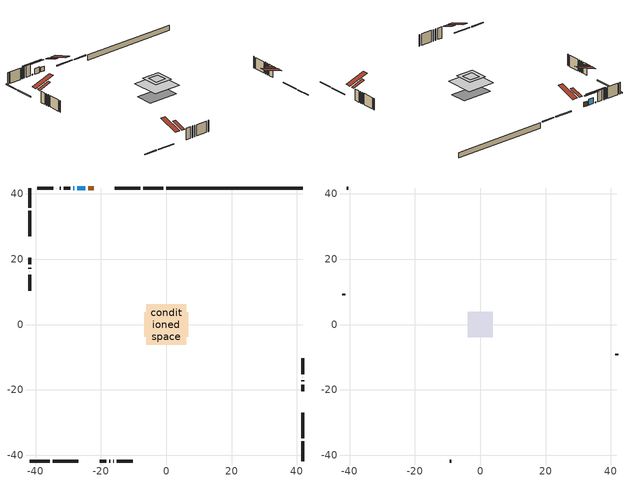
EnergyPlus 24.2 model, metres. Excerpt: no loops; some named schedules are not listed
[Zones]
conditioned space
 floor adiabatic (AdiabaticFloorConstruction): -6.18,-6.18 -6.18,6.18 6.18,6.18 6.18,-6.18 z2.93
 floor foundation (Slab1 construction): -6.71,-3.73 -6.71,3.73 6.71,3.73 6.71,-3.73 z-1.8
 wall outside (RimJoist1 construction): -0.91,41.78 -6.97,41.78 / -41.78,-41.78 -35.72,-41.78 / -41.78,41.78 -41.78,35.72 / 41.78,-41.78 41.78,-35.72 z0.49:0.79
 wall outside (RimJoist3 construction): -7.9,41.78 -15.73,41.78 / -34.79,-41.78 -26.96,-41.78 / -41.78,34.79 -41.78,26.96 / 41.78,-34.79 41.78,-26.96 z0.49:0.79
 wall outside (AdiabaticWallConstruction 1): -22.26,41.78 -23.89,41.78 z0.49:2.52
 wall outside (AdiabaticWallConstruction): -24.81,41.78 -27.18,41.78 z0.49:2.93; -28.1,41.78 -28.42,41.78 z0.49:0.81
 wall outside (Wall1 construction): -29.35,41.78 -31.4,41.78 / -20.42,-41.78 -18.37,-41.78 / -41.78,20.42 -41.78,18.37 / 41.78,-20.42 41.78,-18.37 z0.49:5.37
 wall outside (Wall2 construction): -32.33,41.78 -32.66,41.78 / -17.44,-41.78 -17.11,-41.78 / -41.78,17.44 -41.78,17.11 / 41.78,-17.44 41.78,-17.11 z0.49:5.37
 wall outside (Wall3 construction): -33.59,41.78 -33.66,41.78 / -16.18,-41.78 -16.11,-41.78 / -41.78,16.18 -41.78,16.11 / 41.78,-16.18 41.78,-16.11 z0.49:5.37
 wall outside (Wall4 construction): -34.59,41.78 -39.51,41.78 / -15.18,-41.78 -10.27,-41.78 / -41.78,15.18 -41.78,10.27 / 41.78,-15.18 41.78,-10.27 z0.49:5.37
 wall foundation (FoundationWall1 construction): 0.02,41.78,-1.8 0.02,41.78,0.49 37.6,41.78,0.49 37.6,41.78,0.47 41.78,41.78,0.47 41.78,41.78,-1.8
 window (WindowConstruction): -24.81,41.78 -27.18,41.78 z0.49:2.93
 window (WindowConstruction 1): -28.11,41.78 -28.42,41.78 z0.49:0.81
 door (Door): -22.26,41.78 -23.89,41.78 z0.49:2.52
 ceiling adiabatic (AdiabaticFloorConstruction): 6.18,-6.18 6.18,6.18 -6.18,6.18 -6.18,-6.18 z2.93
 roof outside (Roof4 construction): -21.33,41.78,5.37 -21.33,36.35,7.17 -19.91,36.35,7.17 -19.91,41.78,5.37; -21.35,-41.78,5.37 -21.35,-36.35,7.17 -22.78,-36.35,7.17 -22.78,-41.78,5.37; -41.78,21.35,5.37 -36.35,21.35,7.17 -36.35,22.78,7.17 -41.78,22.78,5.37; 41.78,-21.35,5.37 36.35,-21.35,7.17 36.35,-22.78,7.17 41.78,-22.78,5.37
attic - vented
 floor to conditioned space (Floor1 construction Reversed): -2.29,-2.29 -2.29,2.29 2.29,2.29 2.29,-2.29 z5.37
 floor to conditioned space (Floor2 construction Reversed): -3.89,-3.89 -3.89,3.89 3.89,3.89 3.89,-3.89 z5.37
 wall outside (Wall5 construction): -40.43,41.78 -40.85,41.78 / -9.34,-41.78 -8.92,-41.78 / -41.78,9.34 -41.78,8.92 / 41.78,-9.34 41.78,-8.92 z0.49:5.37
 roof outside (Roof1 construction): -18.98,41.78,5.37 -18.98,32.98,8.3 -16.66,32.98,8.3 -16.66,41.78,5.37; -23.71,-41.78,5.37 -23.71,-32.98,8.3 -26.03,-32.98,8.3 -26.03,-41.78,5.37; -41.78,23.71,5.37 -32.98,23.71,8.3 -32.98,26.03,8.3 -41.78,26.03,5.37; 41.78,-23.71,5.37 32.98,-23.71,8.3 32.98,-26.03,8.3 41.78,-26.03,5.37
shading: -29.51,41.78 -22.49,41.78 -22.49,42.19 -29.51,42.19 z5.26; -33.19,41.78 -23.34,41.78 -23.34,42.19 -33.19,42.19 z5.58
[Building]
Building 1: Terrain=Suburbs
[Site:Location]
Charlottetown AP_PE: Latitude {deg}=46.29; Longitude {deg}=-63.12; Time Zone {hr}=-4; Elevation {m}=48; Keep Site Location Information=Yes
[Site:GroundTemperature:Shallow]
1.81207, -0.126142, -0.281361, 0.638419, 4.33082, 8.00603, 11.1922, 13.2106, 13.3821, 11.7405, 8.63552, 5.07305
[Site:WaterMainsTemperature]
Calculation Method=Schedule; Temperature Schedule=mains temperature schedule
[Material] Roughness=Rough; Thermal Absorptance=0.9
Name | Thickness {m} | Conductivity {W/m-K} | Density {kg/m3} | Specific Heat {J/kg-K} | Solar Absorptance | Visible Absorptance
asphalt or fiberglass shingles | 0.00635 | 0.162714 | 1121.4 | 1465.45 | 0.4 | 0.4
ceiling loosefill ins | 0.169333 | 0.0480833 | 16.02 | 1046.75 | 0.7 | 0.7
ceiling stud and cavity | 0.1397 | 0.117536 | 65.682 | 1177.47 | 0.7 | 0.7
ceiling stud and cavity 1 | 0.1397 | 0.186237 | 65.682 | 1177.47 | 0.7 | 0.7
concrete 4.0 in. | 0.1016 | 1.803125 | 2242.8 | 837.4 | 0.7 | 0.7
concrete 8.0 in. | 0.2032 | 1.803125 | 2242.8 | 837.4 | 0.7 | 0.7
door material | 0.04445 | 0.0451087 | 512.64 | 1214.23 | 0.7 | 0.7
exterior vertical ins | 0.0118176 | 0.029427 | 32.04 | 1214.23 | 0.7 | 0.7
floor covering | 0.0127 | 0.0433444 | 54.468 | 1339.84 | 0.6 | 0.6
floor rigid ins; wall rigid ins 1 | 0.512978 | 0.029427 | 32.04 | 1214.23 | 0.7 | 0.7
floor stud and cavity | 0.1397 | 1.75129 | 37.0049 | 1207.88 | 0.7 | 0.7
furniture material conditioned space 1 | 0.1524 | 0.115458 | 640.8 | 1214.23 | 0.6 | 0.6
gypsum board | 0.0127 | 0.160291 | 801 | 837.4 | 0.6 | 0.6
gypsum board 1 | 0.0127 | 0.160291 | 801 | 837.4 | 0.7 | 0.7
osb sheathing 0.5 in. | 0.0127 | 0.115458 | 512.64 | 1214.23 | 0.7 | 0.7
osb sheathing 0.75 in. | 0.01905 | 0.115458 | 512.64 | 1214.23 | 0.7 | 0.7
osb sheathing 2.0 in. | 0.0508 | 0.115458 | 512.64 | 1214.23 | 0.7 | 0.7
rim joist stud and cavity | 0.0508 | 0.0699259 | 125.044 | 1163.47 | 0.6 | 0.6
rim joist stud and cavity 1 | 0.0508 | 0.0448274 | 125.044 | 1163.47 | 0.6 | 0.6
roof stud and cavity | 0.2032 | 0.17281 | 78.34581 | 1123.46 | 0.7 | 0.7
wall rigid ins | 0.051816 | 0.029427 | 32.04 | 1214.23 | 0.7 | 0.7
wall stud and cavity | 0.1397 | 0.084134 | 139.0536 | 1170.24 | 0.7 | 0.7
wall stud and cavity 1 | 0.1397 | 0.0759218 | 139.0536 | 1170.24 | 0.7 | 0.7
wall stud and cavity 2 | 0.1397 | 0.0737344 | 139.0536 | 1170.24 | 0.7 | 0.7
wall stud and cavity 3 | 0.1397 | 0.424288 | 139.0536 | 1170.24 | 0.7 | 0.7
wall stud and cavity 4 | 0.0889 | 6.9971 | 50.32683 | 1063.81 | 0.6 | 0.6
wall stud and cavity 5 | 0.0889 | 0.380278 | 52.3479 | 1209.89 | 0.7 | 0.7
wall stud and cavity 6 | 0.0889 | 0.391764 | 83.0341 | 1211.67 | 0.7 | 0.7
wood siding | 0.0254 | 0.102417 | 544.68 | 1172.36 | 0.4 | 0.4
wood siding 1 | 0.00254 | 0.102417 | 544.68 | 1172.36 | 0.4 | 0.4
wood siding 2; wood siding 3; wood siding 4 | 0.0254 | 0.102417 | 544.68 | 1172.36 | 0.7 | 0.7
[WindowMaterial:SimpleGlazingSystem]
Name | U-Factor {W/m2-K} | Solar Heat Gain Coefficient
WindowMaterial | 2.01966 | 0.66
WindowMaterial 1 | 3.26144 | 0.43
[Construction]
AdiabaticFloorConstruction: floor stud and cavity, floor rigid ins, osb sheathing 0.75 in., floor covering
AdiabaticWallConstruction: wood siding 3, wall rigid ins 1, wall stud and cavity 5, gypsum board
AdiabaticWallConstruction 1: wood siding 4, wall rigid ins 1, wall stud and cavity 5, gypsum board
Door: door material
Floor1 construction Reversed: gypsum board, ceiling stud and cavity
Floor2 construction Reversed: gypsum board, ceiling stud and cavity 1, ceiling loosefill ins
FoundationWall1 construction: concrete 8.0 in., gypsum board 1
furniture construction conditioned space 1: furniture material conditioned space 1
PartitionWallConstruction: gypsum board, wall stud and cavity 6, gypsum board
RimJoist1 construction: wood siding 2, osb sheathing 2.0 in., rim joist stud and cavity
RimJoist3 construction: wood siding 2, osb sheathing 2.0 in., rim joist stud and cavity 1
Roof1 construction: asphalt or fiberglass shingles
Roof4 construction: asphalt or fiberglass shingles, osb sheathing 0.75 in., roof stud and cavity, gypsum board
Slab1 construction: concrete 4.0 in.
Wall1 construction: wood siding, osb sheathing 0.5 in., wall stud and cavity, gypsum board
Wall2 construction: wood siding, osb sheathing 0.5 in., wall stud and cavity 1, gypsum board
Wall3 construction: wood siding, osb sheathing 0.5 in., wall stud and cavity 2, gypsum board
Wall4 construction: wood siding, wall rigid ins, osb sheathing 0.5 in., wall stud and cavity 3, gypsum board
Wall5 construction: wood siding 1, wall stud and cavity 4
WindowConstruction: WindowMaterial
WindowConstruction 1: WindowMaterial 1
[Zone] Multiplier=1; Part of Total Floor Area=Yes
Name | Volume {m3}
attic - vented | 38.7922
conditioned space | 624
[Space]
Name | Zone | Volume {m3}
attic - vented 1 | attic - vented | 38.7922
conditioned space 1 | conditioned space | 624
[ZoneInfiltration:EffectiveLeakageArea]
infil attic - vented 1: Zone or Space=attic - vented 1; Schedule=Always On Discrete; Effective Air Leakage Area {cm2}=2920.12; Stack Coefficient=0.000542967; Wind Coefficient=1.57437e-05
[ZoneMixing]
whole house fan mix: Zone or Space=attic - vented; Schedule=Always On Continuous; Design Flow Rate Calculation Method=Flow/Zone; Design Flow Rate {m3/s}=0; Source Zone or Space=conditioned space
[SurfaceProperty:ExposedFoundationPerimeter]
Slab1: Exposed Perimeter Calculation Method=TotalExposedPerimeter; Total Exposed Perimeter {m}=41.759
[InternalMass] Zone or ZoneList=conditioned space; Space or SpaceList=conditioned space 1
Name | Construction | Surface Area {m2}
furniture mass conditioned space 1 | furniture construction conditioned space 1 | 101.1
partition wall mass | PartitionWallConstruction | 252.75
[Lights]
interior lighting: Zone or ZoneList or Space or SpaceList=conditioned space 1; Schedule=interior lighting schedule; Design Level Calculation Method=LightingLevel; Lighting Level {W}=343.2; Return Air Fraction=0; Fraction Radiant=0.6; Fraction Visible=0.2; Fraction Replaceable=1
[People]
occupants: Zone or ZoneList or Space or SpaceList=conditioned space 1; Number of People Schedule=occupants schedule; Number of People Calculation Method=People; Number of People=3; Fraction Radiant=0.314171; Sensible Heat Fraction=0.56303; Activity Level Schedule=occupants activity schedule; Carbon Dioxide Generation Rate {m3/s-W}=0; Enable ASHRAE 55 Comfort Warnings=No; Mean Radiant Temperature Calculation Type=EnclosureAveraged
[ElectricEquipment] Zone or ZoneList or Space or SpaceList=conditioned space 1; Design Level Calculation Method=EquipmentLevel
Name | Schedule | Design Level {W} | Fraction Latent | Fraction Radiant | Fraction Lost
clothes dryer | clothes dryer schedule | 140.772 | 0.015 | 0.081 | 0.85
clothes washer | clothes washer schedule | 32.1985 | 0.03 | 0.162 | 0.7
cooking range | cooking range schedule | 215.147 | 0.08 | 0.432 | 0.2
dishwasher | dishwasher schedule | 66.8632 | 0.3 | 0.18 | 0.4
fridge | fridge schedule | 72.9452 | 0 | 0.6 | 0
mech vent house fan | mech vent house fan schedule | 14.1667 | 0 | 0 | 1
mech vent house fan cfis | mech vent house fan cfis schedule | 0 | 0 | 0 | 0
misc plug loads | misc plug loads schedule | 494.7 | 0.045 | 0.513 | 0.1
whole house fan | Always On Discrete | 0 | 0 | 0 | 1
[OtherEquipment] Zone or ZoneList or Space or SpaceList=conditioned space 1; Design Level Calculation Method=EquipmentLevel
Name | Fuel Type | Schedule | Design Level {W} | Fraction Latent | Fraction Radiant | Fraction Lost
clothes dryer 1 | Electricity | clothes dryer schedule | 0 | 0.015 | 0.081 | 0.85
cooking range 1 | Electricity | cooking range schedule | 0 | 0.08 | 0.432 | 0.2
general water use latent | None | general water use schedule | 62.594 | 1 | 0 | 0
general water use sensible | None | general water use schedule | -61.6891 | 0 | 0.6 | 0
mech vent house fan latent load | None | Always On Discrete | 0 | 1 | 0 | 0
mech vent house fan sensible load | None | Always On Discrete | 0 | 0 | 0 | 0
water heater energy adjustment1 | FuelOilNo2 | Always On Discrete | 0.01 | 0 | 0 | 1
[ZoneInfiltration:DesignFlowRate] Zone or ZoneList or Space or SpaceList=conditioned space 1; Schedule=Always On Discrete; Design Flow Rate Calculation Method=Flow/Zone; Design Flow Rate {m3/s}=0
infil flow; natural vent flow; whole house fan flow
[Foundation:Kiva]
Foundation Kiva 1: Initial Indoor Air Temperature {C}=18; Wall Height Above Grade {m}=0.489996; Wall Depth Below Slab {m}=0.2032; Custom Block Material Name 1=exterior vertical ins; Custom Block Depth 1 {m}=2.28999; Custom Block X Position 1 {m}=0.2159; Custom Block Z Position 1 {m}=0
[Foundation:Kiva:Settings]
Soil Conductivity {W/m-K}=0.849921; Soil Density {kg/m3}=1842.3; Soil Specific Heat {J/kg-K}=418.7; Ground Solar Absorptivity=0.9; Ground Thermal Absorptivity=0.9; Ground Surface Roughness {m}=0.03; Far-Field Width {m}=40; Deep-Ground Boundary Condition=ZeroFlux; Deep-Ground Depth {m}=40; Minimum Cell Dimension {m}=0.2; Maximum Cell Growth Coefficient=3; Simulation Timestep=Timestep
[Exterior:Lights]
exterior lighting: Schedule=exterior lighting schedule; Design Level {W}=75.6
[EnergyManagementSystem:GlobalVariable]
infil_program_Qfan
infil_program_Qinf
natural_vent_program_Qnv
natural_vent_program_Qwhf
[EnergyManagementSystem:Sensor]
Name | Output:Variable or Output:Meter Index Key | Output:Variable or Output:Meter
airflow_gain | infil flow | Infiltration Sensible Heat Gain Energy
airflow_gain_1 | natural vent flow | Infiltration Sensible Heat Gain Energy
airflow_gain_2 | whole house fan flow | Infiltration Sensible Heat Gain Energy
airflow_loss | infil flow | Infiltration Sensible Heat Loss Energy
airflow_loss_1 | natural vent flow | Infiltration Sensible Heat Loss Energy
airflow_loss_2 | whole house fan flow | Infiltration Sensible Heat Loss Energy
clg_load_cond |  | Cooling:EnergyTransfer:Zone:CONDITIONED SPACE
clg_sp_s; clg_sp_s_1 | cooling setpoint | Schedule Value
clothes_dryer_exhaust_0_sch_s | clothes dryer exhaust 0 schedule | Schedule Value
cool_season | cooling season schedule | Schedule Value
htg_load_cond |  | Heating:EnergyTransfer:Zone:CONDITIONED SPACE
htg_sp_s; htg_sp_s_1 | heating setpoint | Schedule Value
ig_ee_conv | clothes dryer | Electric Equipment Convective Heating Energy
ig_ee_conv_2 | cooking range | Electric Equipment Convective Heating Energy
ig_ee_conv_4 | fridge | Electric Equipment Convective Heating Energy
ig_ee_conv_5 | misc plug loads | Electric Equipment Convective Heating Energy
ig_ee_conv_6 | whole house fan | Electric Equipment Convective Heating Energy
ig_ee_rad | clothes dryer | Electric Equipment Radiant Heating Energy
ig_ee_rad_2 | cooking range | Electric Equipment Radiant Heating Energy
ig_ee_rad_4 | fridge | Electric Equipment Radiant Heating Energy
ig_ee_rad_5 | misc plug loads | Electric Equipment Radiant Heating Energy
ig_ee_rad_6 | whole house fan | Electric Equipment Radiant Heating Energy
ig_lgt_conv | interior lighting | Lights Convective Heating Energy
ig_lgt_rad | interior lighting | Lights Radiant Heating Energy
ig_lgt_vis | interior lighting | Lights Visible Radiation Heating Energy
ig_oe_conv | clothes dryer 1 | Other Equipment Convective Heating Energy
ig_oe_conv_1 | cooking range 1 | Other Equipment Convective Heating Energy
ig_oe_conv_2 | general water use latent | Other Equipment Convective Heating Energy
ig_oe_conv_3 | general water use sensible | Other Equipment Convective Heating Energy
ig_oe_conv_4 | water heater energy adjustment1 | Other Equipment Convective Heating Energy
ig_oe_rad | clothes dryer 1 | Other Equipment Radiant Heating Energy
ig_oe_rad_1 | cooking range 1 | Other Equipment Radiant Heating Energy
ig_oe_rad_2 | general water use latent | Other Equipment Radiant Heating Energy
ig_oe_rad_3 | general water use sensible | Other Equipment Radiant Heating Energy
ig_oe_rad_4 | water heater energy adjustment1 | Other Equipment Radiant Heating Energy
ig_ppl_conv | occupants | People Convective Heating Energy
ig_ppl_rad | occupants | People Radiant Heating Energy
im_conv | furniture mass conditioned space 1 | Surface Inside Face Convection Heat Gain Energy
im_conv_1 | partition wall mass | Surface Inside Face Convection Heat Gain Energy
im_ig | furniture mass conditioned space 1 | Surface Inside Face Internal Gains Radiation Heat Gain Energy
im_ig_1 | partition wall mass | Surface Inside Face Internal Gains Radiation Heat Gain Energy
im_lgt | furniture mass conditioned space 1 | Surface Inside Face Lights Radiation Heat Gain Energy
im_lgt_1 | partition wall mass | Surface Inside Face Lights Radiation Heat Gain Energy
im_sol | furniture mass conditioned space 1 | Surface Inside Face Solar Radiation Heat Gain Energy
im_sol_1 | partition wall mass | Surface Inside Face Solar Radiation Heat Gain Energy
im_surf | furniture mass conditioned space 1 | Surface Inside Face Net Surface Thermal Radiation Heat Gain Energy
im_surf_1 | partition wall mass | Surface Inside Face Net Surface Thermal Radiation Heat Gain Energy
mv_conv | mech vent house fan | Electric Equipment Convective Heating Energy
mv_conv_1 | mech vent house fan cfis | Electric Equipment Convective Heating Energy
mv_conv_2 | mech vent house fan latent load | Other Equipment Convective Heating Energy
mv_conv_3 | mech vent house fan sensible load | Other Equipment Convective Heating Energy
mv_rad | mech vent house fan | Electric Equipment Radiant Heating Energy
mv_rad_1 | mech vent house fan cfis | Electric Equipment Radiant Heating Energy
mv_rad_2 | mech vent house fan latent load | Other Equipment Radiant Heating Energy
mv_rad_3 | mech vent house fan sensible load | Other Equipment Radiant Heating Energy
natural_vent_s | natural vent schedule | Schedule Value
out_pb_s |  | Site Outdoor Air Barometric Pressure
out_wt_s |  | Site Outdoor Air Humidity Ratio
site_vw_s |  | Site Wind Speed
ss_back_out | Window1 | Surface Window Shortwave from Zone Back Out Window Heat Transfer Rate
ss_back_out_1 | Window2 | Surface Window Shortwave from Zone Back Out Window Heat Transfer Rate
ss_conv | Door1 | Surface Inside Face Convection Heat Gain Energy
ss_conv_1 | Window1 | Surface Inside Face Convection Heat Gain Energy
ss_conv_2 | Window2 | Surface Inside Face Convection Heat Gain Energy
ss_ig | Door1 | Surface Inside Face Internal Gains Radiation Heat Gain Energy
ss_ig_1 | Window1 | Surface Inside Face Internal Gains Radiation Heat Gain Energy
ss_ig_2 | Window2 | Surface Inside Face Internal Gains Radiation Heat Gain Energy
ss_lgt | Door1 | Surface Inside Face Lights Radiation Heat Gain Energy
ss_sol | Door1 | Surface Inside Face Solar Radiation Heat Gain Energy
ss_surf | Door1 | Surface Inside Face Net Surface Thermal Radiation Heat Gain Energy
ss_surf_1 | Window1 | Surface Inside Face Net Surface Thermal Radiation Heat Gain Energy
ss_surf_2 | Window2 | Surface Inside Face Net Surface Thermal Radiation Heat Gain Energy
ss_trans_in | Window1 | Surface Window Transmitted Solar Radiation Rate
ss_trans_in_1 | Window2 | Surface Window Transmitted Solar Radiation Rate
ss_trans_out | Window1 | Surface Inside Face Initial Transmitted Diffuse Transmitted Out Window Solar Radiation Rate
ss_trans_out_1 | Window2 | Surface Inside Face Initial Transmitted Diffuse Transmitted Out Window Solar Radiation Rate
s_conv | Floor1 | Surface Inside Face Convection Heat Gain Energy
s_conv_1 | Floor2 | Surface Inside Face Convection Heat Gain Energy
s_conv_10 | RimJoist3:180 | Surface Inside Face Convection Heat Gain Energy
s_conv_11 | RimJoist3:270 | Surface Inside Face Convection Heat Gain Energy
s_conv_12 | RimJoist3:90 | Surface Inside Face Convection Heat Gain Energy
s_conv_13 | Roof4:0 | Surface Inside Face Convection Heat Gain Energy
s_conv_14 | Roof4:180 | Surface Inside Face Convection Heat Gain Energy
s_conv_15 | Roof4:270 | Surface Inside Face Convection Heat Gain Energy
s_conv_16 | Roof4:90 | Surface Inside Face Convection Heat Gain Energy
s_conv_17 | Slab1 | Surface Inside Face Convection Heat Gain Energy
s_conv_18 | Wall1:0 | Surface Inside Face Convection Heat Gain Energy
s_conv_19 | Wall1:180 | Surface Inside Face Convection Heat Gain Energy
s_conv_2 | FoundationWall1 | Surface Inside Face Convection Heat Gain Energy
s_conv_20 | Wall1:270 | Surface Inside Face Convection Heat Gain Energy
s_conv_21 | Wall1:90 | Surface Inside Face Convection Heat Gain Energy
s_conv_22 | Wall2:0 | Surface Inside Face Convection Heat Gain Energy
s_conv_23 | Wall2:180 | Surface Inside Face Convection Heat Gain Energy
s_conv_24 | Wall2:270 | Surface Inside Face Convection Heat Gain Energy
s_conv_25 | Wall2:90 | Surface Inside Face Convection Heat Gain Energy
s_conv_26 | Wall3:0 | Surface Inside Face Convection Heat Gain Energy
s_conv_27 | Wall3:180 | Surface Inside Face Convection Heat Gain Energy
s_conv_28 | Wall3:270 | Surface Inside Face Convection Heat Gain Energy
s_conv_29 | Wall3:90 | Surface Inside Face Convection Heat Gain Energy
s_conv_3 | inferred conditioned ceiling | Surface Inside Face Convection Heat Gain Energy
s_conv_30 | Wall4:0 | Surface Inside Face Convection Heat Gain Energy
s_conv_31 | Wall4:180 | Surface Inside Face Convection Heat Gain Energy
s_conv_32 | Wall4:270 | Surface Inside Face Convection Heat Gain Energy
s_conv_33 | Wall4:90 | Surface Inside Face Convection Heat Gain Energy
s_conv_4 | inferred conditioned floor | Surface Inside Face Convection Heat Gain Energy
s_conv_5 | RimJoist1:0 | Surface Inside Face Convection Heat Gain Energy
s_conv_6 | RimJoist1:180 | Surface Inside Face Convection Heat Gain Energy
s_conv_7 | RimJoist1:270 | Surface Inside Face Convection Heat Gain Energy
s_conv_8 | RimJoist1:90 | Surface Inside Face Convection Heat Gain Energy
s_conv_9 | RimJoist3:0 | Surface Inside Face Convection Heat Gain Energy
s_ig | Floor1 | Surface Inside Face Internal Gains Radiation Heat Gain Energy
s_ig_1 | Floor2 | Surface Inside Face Internal Gains Radiation Heat Gain Energy
s_ig_10 | RimJoist3:180 | Surface Inside Face Internal Gains Radiation Heat Gain Energy
s_ig_11 | RimJoist3:270 | Surface Inside Face Internal Gains Radiation Heat Gain Energy
s_ig_12 | RimJoist3:90 | Surface Inside Face Internal Gains Radiation Heat Gain Energy
s_ig_13 | Roof4:0 | Surface Inside Face Internal Gains Radiation Heat Gain Energy
s_ig_14 | Roof4:180 | Surface Inside Face Internal Gains Radiation Heat Gain Energy
s_ig_15 | Roof4:270 | Surface Inside Face Internal Gains Radiation Heat Gain Energy
s_ig_16 | Roof4:90 | Surface Inside Face Internal Gains Radiation Heat Gain Energy
s_ig_17 | Slab1 | Surface Inside Face Internal Gains Radiation Heat Gain Energy
s_ig_18 | Wall1:0 | Surface Inside Face Internal Gains Radiation Heat Gain Energy
s_ig_19 | Wall1:180 | Surface Inside Face Internal Gains Radiation Heat Gain Energy
s_ig_2 | FoundationWall1 | Surface Inside Face Internal Gains Radiation Heat Gain Energy
s_ig_20 | Wall1:270 | Surface Inside Face Internal Gains Radiation Heat Gain Energy
s_ig_21 | Wall1:90 | Surface Inside Face Internal Gains Radiation Heat Gain Energy
s_ig_22 | Wall2:0 | Surface Inside Face Internal Gains Radiation Heat Gain Energy
s_ig_23 | Wall2:180 | Surface Inside Face Internal Gains Radiation Heat Gain Energy
s_ig_24 | Wall2:270 | Surface Inside Face Internal Gains Radiation Heat Gain Energy
s_ig_25 | Wall2:90 | Surface Inside Face Internal Gains Radiation Heat Gain Energy
s_ig_26 | Wall3:0 | Surface Inside Face Internal Gains Radiation Heat Gain Energy
s_ig_27 | Wall3:180 | Surface Inside Face Internal Gains Radiation Heat Gain Energy
s_ig_28 | Wall3:270 | Surface Inside Face Internal Gains Radiation Heat Gain Energy
s_ig_29 | Wall3:90 | Surface Inside Face Internal Gains Radiation Heat Gain Energy
s_ig_3 | inferred conditioned ceiling | Surface Inside Face Internal Gains Radiation Heat Gain Energy
s_ig_30 | Wall4:0 | Surface Inside Face Internal Gains Radiation Heat Gain Energy
s_ig_31 | Wall4:180 | Surface Inside Face Internal Gains Radiation Heat Gain Energy
s_ig_32 | Wall4:270 | Surface Inside Face Internal Gains Radiation Heat Gain Energy
s_ig_33 | Wall4:90 | Surface Inside Face Internal Gains Radiation Heat Gain Energy
s_ig_4 | inferred conditioned floor | Surface Inside Face Internal Gains Radiation Heat Gain Energy
s_ig_5 | RimJoist1:0 | Surface Inside Face Internal Gains Radiation Heat Gain Energy
s_ig_6 | RimJoist1:180 | Surface Inside Face Internal Gains Radiation Heat Gain Energy
s_ig_7 | RimJoist1:270 | Surface Inside Face Internal Gains Radiation Heat Gain Energy
s_ig_8 | RimJoist1:90 | Surface Inside Face Internal Gains Radiation Heat Gain Energy
s_ig_9 | RimJoist3:0 | Surface Inside Face Internal Gains Radiation Heat Gain Energy
s_lgt | Floor1 | Surface Inside Face Lights Radiation Heat Gain Energy
s_lgt_1 | Floor2 | Surface Inside Face Lights Radiation Heat Gain Energy
s_lgt_10 | RimJoist3:180 | Surface Inside Face Lights Radiation Heat Gain Energy
s_lgt_11 | RimJoist3:270 | Surface Inside Face Lights Radiation Heat Gain Energy
s_lgt_12 | RimJoist3:90 | Surface Inside Face Lights Radiation Heat Gain Energy
s_lgt_13 | Roof4:0 | Surface Inside Face Lights Radiation Heat Gain Energy
s_lgt_14 | Roof4:180 | Surface Inside Face Lights Radiation Heat Gain Energy
s_lgt_15 | Roof4:270 | Surface Inside Face Lights Radiation Heat Gain Energy
s_lgt_16 | Roof4:90 | Surface Inside Face Lights Radiation Heat Gain Energy
s_lgt_17 | Slab1 | Surface Inside Face Lights Radiation Heat Gain Energy
s_lgt_18 | Wall1:0 | Surface Inside Face Lights Radiation Heat Gain Energy
s_lgt_19 | Wall1:180 | Surface Inside Face Lights Radiation Heat Gain Energy
s_lgt_2 | FoundationWall1 | Surface Inside Face Lights Radiation Heat Gain Energy
s_lgt_20 | Wall1:270 | Surface Inside Face Lights Radiation Heat Gain Energy
s_lgt_21 | Wall1:90 | Surface Inside Face Lights Radiation Heat Gain Energy
s_lgt_22 | Wall2:0 | Surface Inside Face Lights Radiation Heat Gain Energy
s_lgt_23 | Wall2:180 | Surface Inside Face Lights Radiation Heat Gain Energy
s_lgt_24 | Wall2:270 | Surface Inside Face Lights Radiation Heat Gain Energy
s_lgt_25 | Wall2:90 | Surface Inside Face Lights Radiation Heat Gain Energy
s_lgt_26 | Wall3:0 | Surface Inside Face Lights Radiation Heat Gain Energy
s_lgt_27 | Wall3:180 | Surface Inside Face Lights Radiation Heat Gain Energy
s_lgt_28 | Wall3:270 | Surface Inside Face Lights Radiation Heat Gain Energy
s_lgt_29 | Wall3:90 | Surface Inside Face Lights Radiation Heat Gain Energy
s_lgt_3 | inferred conditioned ceiling | Surface Inside Face Lights Radiation Heat Gain Energy
s_lgt_30 | Wall4:0 | Surface Inside Face Lights Radiation Heat Gain Energy
s_lgt_31 | Wall4:180 | Surface Inside Face Lights Radiation Heat Gain Energy
s_lgt_32 | Wall4:270 | Surface Inside Face Lights Radiation Heat Gain Energy
